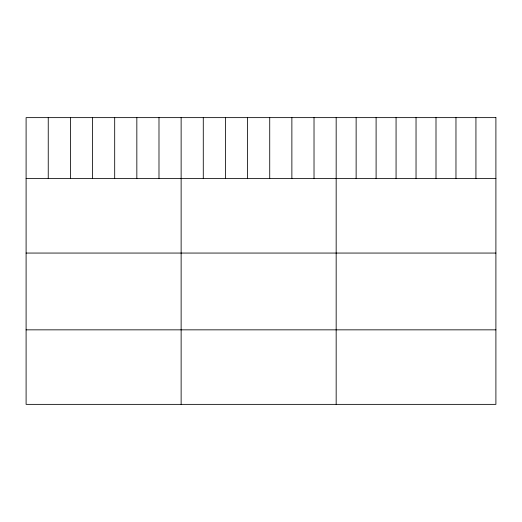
<?xml version="1.0" encoding="UTF-8"?>
<svg xmlns="http://www.w3.org/2000/svg" width="522" height="522" viewBox="0 0 522 522"><rect width="100%" height="100%" fill="white"/><g stroke="black" fill="none" stroke-linecap="round" stroke-linejoin="round"><path stroke-width="0.78" d="M26.1 178.531L495.9 178.531M26.1 253.059L495.9 253.059M26.1 329.845L495.9 329.845M475.933 117.633L475.933 178.531M455.967 117.633L455.967 178.531M436 117.633L436 178.531M416.034 117.633L416.034 178.531M396.067 117.633L396.067 178.531M376.101 117.633L376.101 178.531M356.134 117.633L356.134 178.531M336.168 117.633L336.168 404.367M314.022 117.633L314.022 178.531M291.87 117.633L291.87 178.531M269.724 117.633L269.724 178.531M247.578 117.633L247.578 178.531M225.432 117.633L225.432 178.531M203.28 117.633L203.28 178.531M181.134 117.633L181.134 404.367M158.988 117.633L158.988 178.531M136.836 117.633L136.836 178.531M114.69 117.633L114.69 178.531M92.544 117.633L92.544 178.531M70.398 117.633L70.398 178.531M48.246 117.633L48.246 178.531M495.9 117.633L26.1 117.633L26.1 404.367L495.9 404.367L495.9 117.633"/></g></svg>
